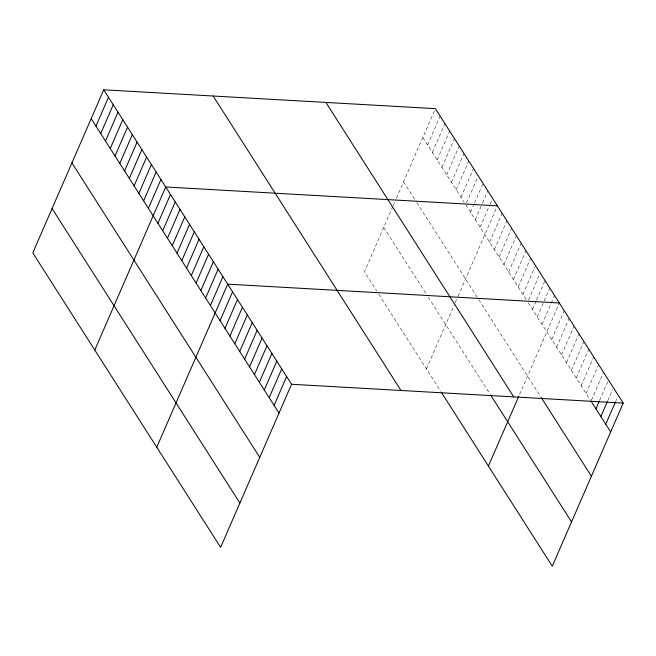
<?xml version="1.0" encoding="UTF-8"?>
<svg xmlns="http://www.w3.org/2000/svg" width="656" height="656" viewBox="0 0 656 656"><rect width="100%" height="100%" fill="white"/><g stroke="black" fill="none" stroke-linecap="round" stroke-linejoin="round"><path stroke-width="0.49" stroke-dasharray="3.28 2.46" d="M392.854 206.427L364.457 271.732L376.642 290.838M393.247 205.508L395.634 200.031M396.429 198.202L435.371 108.65M427.605 144.935L440.135 116.128M432.378 152.413L444.899 123.599M437.142 159.884L449.672 131.077M441.914 167.362L454.436 138.547M446.679 174.832L459.208 146.026M451.451 182.311L463.972 153.504M456.215 189.781L468.745 160.974M460.988 197.259L473.509 168.453M466.564 202.876L477.47 177.784M470.524 212.208L474.157 203.844M474.559 202.917L483.046 183.401M475.288 219.686L482.16 203.885M482.562 202.958L487.818 190.871M480.061 227.156L489.753 204.852M490.163 203.926L492.582 198.35M426.441 368.91L454.838 303.597M455.239 302.687L457.617 297.209M458.019 296.291L497.355 205.828M489.597 242.105L502.119 213.298M494.362 249.583L506.891 220.777M499.126 257.054L511.655 228.247M503.898 264.532L516.428 235.725M508.662 272.01L521.192 243.196M513.435 279.481L525.964 250.674M518.199 286.959L530.729 258.144M522.971 294.429L535.493 265.623M528.547 300.046L539.453 274.954M532.508 309.378L536.141 301.014M536.551 300.087L545.029 280.571M537.272 316.856L543.742 301.99M544.144 301.055L549.802 288.05M542.045 324.335L554.566 295.52M519.601 394.379L559.338 302.998M551.721 339.505L564.25 310.698M556.632 347.204L569.162 318.398M561.544 354.912L574.074 326.098M566.464 362.612L578.986 333.806M571.376 370.312L583.897 341.505M576.288 378.012L588.809 349.205M581.2 385.712L593.721 356.905M586.111 393.42L598.641 364.605M591.425 400.185L603.553 372.313M599.576 400.455L608.055 380.939M607.718 400.726L612.565 389.574M615.459 401.915L617.476 397.274M422.841 137.457L464.161 202.245M465.752 204.729L526.678 300.243M528.269 302.736L590.474 400.258M403.571 181.769L416.289 201.704M416.822 202.532L478.273 298.874M478.806 299.71L540.642 396.65M383.727 227.427L426.638 294.7M428.229 297.193L490.212 394.363M378.758 294.159L440.742 391.337"/><path stroke-width="0.98" d="M103.714 89.798L32.8 252.888L220.629 547.35L291.543 384.268L103.714 89.798L435.371 108.65L623.2 403.112L552.286 566.202L441.808 392.993M95.956 126.083L108.478 97.277M100.721 133.562L113.25 104.755M105.493 141.032L118.014 112.225M110.257 148.51L122.787 119.704M115.021 155.98L127.551 127.174M119.794 163.459L132.323 134.652M124.558 170.937L137.088 142.122M129.33 178.407L141.852 149.601M134.095 185.886L146.624 157.071M138.867 193.356L151.388 164.549M143.631 200.834L156.161 172.028M148.404 208.305L160.925 179.498M94.784 350.058L165.697 186.976L497.355 205.828M157.94 223.261L170.462 194.447M162.704 230.732L175.234 201.925M167.477 238.21L179.998 209.395M172.241 245.68L184.771 216.874M177.013 253.159L189.535 224.352M181.778 260.629L194.307 231.822M186.55 268.107L199.071 239.301M191.314 275.577L203.844 246.771M196.078 283.056L208.608 254.249M200.851 290.534L213.38 261.719M205.615 298.004L218.145 269.198M210.387 305.483L222.909 276.676M156.768 447.228L227.681 284.146L559.338 302.998M220.063 320.653L232.593 291.846M224.983 328.361L237.505 299.546M229.895 336.061L242.417 307.254M234.807 343.76L247.328 314.954M239.719 351.46L252.24 322.654M244.631 359.16L257.152 330.353M249.542 366.868L262.072 338.053M254.454 374.568L266.984 345.761M259.366 382.268L271.896 353.461M264.278 389.967L276.807 361.161M269.19 397.667L281.719 368.861M274.101 405.375L286.631 376.56M488.425 466.08L518.806 396.208M595.935 408.819L599.166 401.382M600.847 416.519L607.317 401.652M605.759 424.219L615.057 402.85M291.543 384.268L623.2 403.112M591.023 401.119L610.67 431.919M541.192 397.511L591.409 476.231M325.917 102.434L513.755 396.896M490.737 395.191L571.556 521.889M213.159 96.022L400.988 390.484M91.184 118.613L279.021 413.075M71.914 162.918L259.751 457.388M52.07 208.575L239.899 503.037"/></g></svg>
